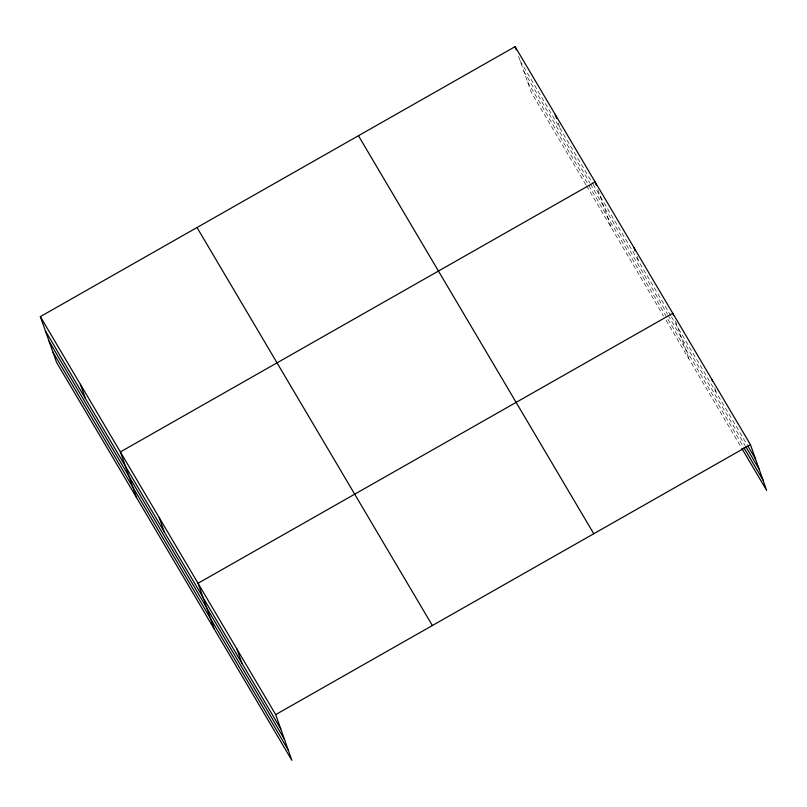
<?xml version="1.0" encoding="UTF-8"?>
<svg xmlns="http://www.w3.org/2000/svg" width="807" height="807" viewBox="0 0 807 807"><rect width="100%" height="100%" fill="white"/><g stroke="black" fill="none" stroke-linecap="round" stroke-linejoin="round"><path stroke-width="0.61" stroke-dasharray="4.04 3.03" d="M520.172 60.918L592.56 183.35M593.195 184.42L670.839 315.739M671.474 316.808L747.232 444.919M523.844 71.298L589.887 182.997M590.522 184.067L667.52 314.276M668.156 315.355L745.184 445.615M527.637 82.001L743.237 446.624M585.922 184.742L531.309 92.381L518.225 55.421M586.558 185.822L663.525 315.981M666.068 320.288L741.189 447.32M714.73 387.753L716.677 393.251M675.509 320.984L688.986 359.044M637.066 256.414L639.013 261.912M597.846 189.645L611.323 227.705M558.232 123.088L560.179 128.575"/><path stroke-width="1.21" d="M40.35 316.616L275.691 714.619L291.892 760.365L56.551 362.363L40.35 316.616L515.108 46.635L750.449 444.637L766.65 490.384L741.825 448.399M275.691 714.619L750.449 444.637M747.867 445.999L755.503 458.921M745.819 446.695L759.185 469.301M743.872 447.703L762.968 480.004M358.439 135.727L593.781 533.73M197.019 227.524L432.36 625.526M45.404 330.89L280.745 728.892M49.086 341.28L284.427 739.283M52.869 351.973L288.21 749.975M711.623 378.967L712.399 381.166M673.563 315.497L672.786 313.298L198.028 583.279L214.228 629.026M633.959 247.628L635.119 250.927M596.292 185.257L595.122 181.958L120.364 451.94L136.565 497.677M555.115 114.301L556.679 118.69M515.108 46.635L516.278 49.933M236.855 648.949L241.918 663.223M159.201 517.61L164.255 531.884M80.357 384.273L85.411 398.557"/></g></svg>
